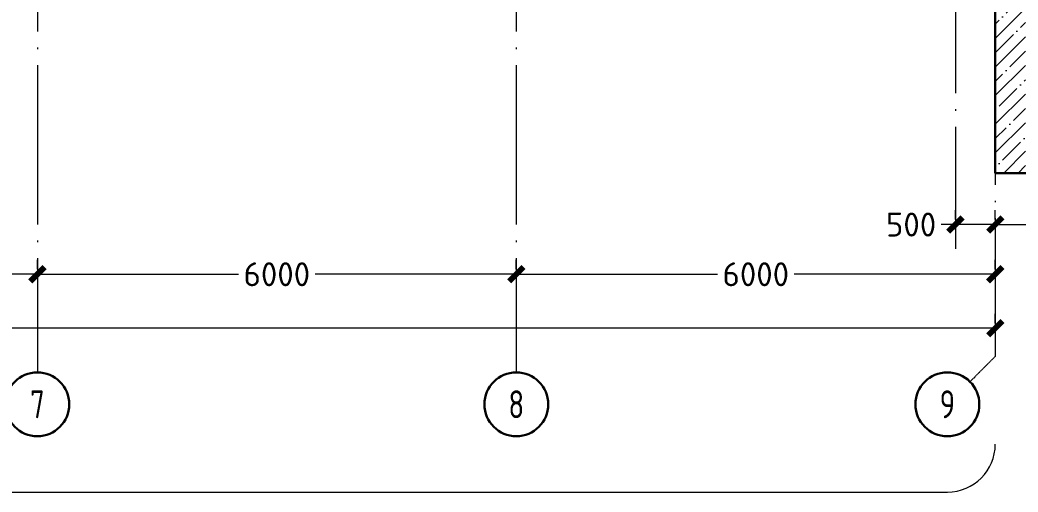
# Model space of a CAD drawing. Extents: x -965262 to 1142518, y -357520 to 71675.
# Drawn here: x -294564 to -282061, y -177518 to -171602 of the extents above; entities that cross this region are included whole.
import ezdxf

# ---------------------------------------------------------------- set-up
doc = ezdxf.new("R2010")
doc.units = 0
doc.header["$LTSCALE"] = 10
doc.linetypes.add('DOTE', pattern=[2.42, 2, -0.2, 0.02, -0.2])
doc.layers.get('0').update_dxf_attribs({"linetype": 'CONTINUOUS', "lineweight": 30})
doc.layers.get('Defpoints').update_dxf_attribs({"linetype": 'CONTINUOUS'})
doc.layers.add('DOTE', color=7, linetype='DOTE', lineweight=9)
doc.styles.add('GOST 2.304', font='isocpeur.ttf', dxfattribs={"width": 0.75, "height": 250})
doc.styles.get("Standard").update_dxf_attribs({"font": 'isocpeur.ttf', "height": 300})
doc.dimstyles.get("Standard").update_dxf_attribs({"dimscale": 100, "dimtxt": 300, "dimasz": 1.8, "dimexe": 1.8, "dimexo": 0.625, "dimgap": 0.9, "dimtad": 0, "dimdec": 0, "dimzin": 0, "dimdsep": 46, "dimtxsty": 'Standard', "dimblk": 'ARCHTICK', "dimcen": 0.9, "dimclrd": 256, "dimclre": 256, "dimclrt": 256, "dimadec": 0, "dimazin": 0, "dimtfac": 1, "dimtdec": 0, "dimtofl": 0, "dimtmove": 0, "dimatfit": 3, "dimfxl": 1, "dimtolj": 1, "dimtzin": 0, "dimlwd": 15, "dimlwe": 15, "dimarcsym": 0})

# ---------------------------------------------------------------- blocks, each defined once
blk = doc.blocks.new('_ArchTick')
at = {"color": 0, "linetype": 'ByBlock', "lineweight": 0, "const_width": 0.4}
blk.add_lwpolyline([(-0.5, -0.5), (0.5, 0.5)], dxfattribs=at)
blk = doc.blocks.new('*D46')
at = {"lineweight": 15, "transparency": 16777216}
for p, q in [((-288346, -174726), (-288346, -174609)), ((-282346, -174726), (-282346, -174609)), ((-288346, -174789), (-285826, -174789)), ((-282346, -174789), (-284866, -174789))]:
    blk.add_line(p, q, dxfattribs=at)
at = {"layer": 'Defpoints', "color": 0, "lineweight": 15, "transparency": 16777216}
for p in [(-288346, -174789), (-288346, -174789), (-282346, -174789)]:
    blk.add_point(p, dxfattribs=at)
at = {"lineweight": 15, "transparency": 16777216, "xscale": 180, "yscale": 180, "zscale": 180, "rotation": 180}
blk.add_blockref('_ArchTick', (-288346, -174789), dxfattribs=at)
at = {"lineweight": 15, "transparency": 16777216, "xscale": 180, "yscale": 180, "zscale": 180}
blk.add_blockref('_ArchTick', (-282346, -174789), dxfattribs=at)
at = {"lineweight": 15, "transparency": 16777216, "insert": (-285346, -174789), "char_height": 300, "attachment_point": 5}
blk.add_mtext('\\A1;6000', dxfattribs=at)
blk = doc.blocks.new('*D47')
at = {"lineweight": 15, "transparency": 16777216}
for p, q in [((-282346, -174103), (-282346, -173986)), ((-281816, -174103), (-281816, -173986)), ((-282346, -174166), (-281816, -174166)), ((-281816, -174166), (-281636, -174166))]:
    blk.add_line(p, q, dxfattribs=at)
at = {"layer": 'Defpoints', "color": 0, "lineweight": 15, "transparency": 16777216}
for p in [(-282346, -174166), (-282346, -174166), (-281816, -174166)]:
    blk.add_point(p, dxfattribs=at)
at = {"lineweight": 15, "transparency": 16777216, "xscale": 180, "yscale": 180, "zscale": 180, "rotation": 180}
blk.add_blockref('_ArchTick', (-282346, -174166), dxfattribs=at)
at = {"lineweight": 15, "transparency": 16777216, "xscale": 180, "yscale": 180, "zscale": 180}
blk.add_blockref('_ArchTick', (-281816, -174166), dxfattribs=at)
at = {"lineweight": 15, "transparency": 16777216, "insert": (-281261, -174166), "char_height": 300, "attachment_point": 5}
blk.add_mtext('\\A1;530', dxfattribs=at)
blk = doc.blocks.new('*D48')
at = {"lineweight": 15, "transparency": 16777216}
for p, q in [((-282846, -174103), (-282846, -173986)), ((-282346, -174103), (-282346, -173986)), ((-282846, -174166), (-283026, -174166)), ((-282346, -174166), (-282846, -174166))]:
    blk.add_line(p, q, dxfattribs=at)
at = {"layer": 'Defpoints', "color": 0, "lineweight": 15, "transparency": 16777216}
for p in [(-282846, -174166, -1451), (-282346, -174166), (-282346, -174166)]:
    blk.add_point(p, dxfattribs=at)
at = {"lineweight": 15, "transparency": 16777216, "xscale": 180, "yscale": 180, "zscale": 180, "rotation": 180}
blk.add_blockref('_ArchTick', (-282846, -174166), dxfattribs=at)
at = {"lineweight": 15, "transparency": 16777216, "xscale": 180, "yscale": 180, "zscale": 180}
blk.add_blockref('_ArchTick', (-282346, -174166), dxfattribs=at)
at = {"lineweight": 15, "transparency": 16777216, "insert": (-283401, -174166), "char_height": 300, "attachment_point": 5}
blk.add_mtext('\\A1;500', dxfattribs=at)
blk = doc.blocks.new('*D50')
at = {"lineweight": 15, "transparency": 16777216}
for p, q in [((-294346, -174726), (-294346, -174609)), ((-288346, -174726), (-288346, -174609)), ((-294346, -174789), (-291826, -174789)), ((-288346, -174789), (-290866, -174789))]:
    blk.add_line(p, q, dxfattribs=at)
at = {"layer": 'Defpoints', "color": 0, "lineweight": 15, "transparency": 16777216}
for p in [(-294346, -174789), (-294346, -174789), (-288346, -174789)]:
    blk.add_point(p, dxfattribs=at)
at = {"lineweight": 15, "transparency": 16777216, "xscale": 180, "yscale": 180, "zscale": 180, "rotation": 180}
blk.add_blockref('_ArchTick', (-294346, -174789), dxfattribs=at)
at = {"lineweight": 15, "transparency": 16777216, "xscale": 180, "yscale": 180, "zscale": 180}
blk.add_blockref('_ArchTick', (-288346, -174789), dxfattribs=at)
at = {"lineweight": 15, "transparency": 16777216, "insert": (-291346, -174789), "char_height": 300, "attachment_point": 5}
blk.add_mtext('\\A1;6000', dxfattribs=at)
blk = doc.blocks.new('*D51')
at = {"lineweight": 15, "transparency": 16777216}
for p, q in [((-300346, -174726), (-300346, -174609)), ((-294346, -174726), (-294346, -174609)), ((-300346, -174789), (-297826, -174789)), ((-294346, -174789), (-296866, -174789))]:
    blk.add_line(p, q, dxfattribs=at)
at = {"layer": 'Defpoints', "color": 0, "lineweight": 15, "transparency": 16777216}
for p in [(-300346, -174789), (-300346, -174789), (-294346, -174789)]:
    blk.add_point(p, dxfattribs=at)
at = {"lineweight": 15, "transparency": 16777216, "xscale": 180, "yscale": 180, "zscale": 180, "rotation": 180}
blk.add_blockref('_ArchTick', (-300346, -174789), dxfattribs=at)
at = {"lineweight": 15, "transparency": 16777216, "xscale": 180, "yscale": 180, "zscale": 180}
blk.add_blockref('_ArchTick', (-294346, -174789), dxfattribs=at)
at = {"lineweight": 15, "transparency": 16777216, "insert": (-297346, -174789), "char_height": 300, "attachment_point": 5}
blk.add_mtext('\\A1;6000', dxfattribs=at)
blk = doc.blocks.new('*D59')
at = {"lineweight": 15, "transparency": 16777216}
for p, q in [((-318346, -175401), (-318346, -175284)), ((-282346, -175401), (-282346, -175284)), ((-318346, -175464), (-300931, -175464)), ((-282346, -175464), (-299761, -175464))]:
    blk.add_line(p, q, dxfattribs=at)
at = {"layer": 'Defpoints', "color": 0, "lineweight": 15, "transparency": 16777216}
for p in [(-318346, -175464), (-282346, -175464, -1451), (-282346, -175464)]:
    blk.add_point(p, dxfattribs=at)
at = {"lineweight": 15, "transparency": 16777216, "xscale": 180, "yscale": 180, "zscale": 180, "rotation": 180}
blk.add_blockref('_ArchTick', (-318346, -175464), dxfattribs=at)
at = {"lineweight": 15, "transparency": 16777216, "xscale": 180, "yscale": 180, "zscale": 180}
blk.add_blockref('_ArchTick', (-282346, -175464), dxfattribs=at)
at = {"lineweight": 15, "transparency": 16777216, "insert": (-300346, -175464), "char_height": 300, "attachment_point": 5}
blk.add_mtext('\\A1;36000', dxfattribs=at)

msp = doc.modelspace()

# ---------------------------------------------------------------- hatches: boundary and pattern name
at = {"lineweight": 15}
h = msp.add_hatch(dxfattribs=at)
h.set_pattern_fill('ANSI35', color=256, scale=40)
h.set_pattern_definition([(45, (-282164.96, -159797.18), (-179.605, 179.605), []), (45, (-281985.36, -159797.18), (-179.605, 179.605), [317.5, -63.5, 0, -63.5])])
h.paths.add_polyline_path([(-282346, -159821.3), (-281966, -159821.3, 0.263491)])
h.paths.add_polyline_path([(-282346, -173521.3), (-281966, -173521.3), (-281966, -159821.3), (-282316, -159821.3), (-282346, -159821.3), (-282346, -160223.4)])

# ---------------------------------------------------------------- linework, layer by layer
at = {"extrusion": (1.83697e-16, 0, -1)}
msp.add_line((-282346, -173521.3, -3259.8), (-282346, -159821.3, -3259.8), dxfattribs=at)
msp.add_line((-282346, -173521.3, -3259.8), (-269266, -173521.3, -3259.8))
at = {"lineweight": 15}
msp.add_line((-309046, -177518.3, -4711.1), (-282946, -177518.3, -4711.1), dxfattribs=at)
msp.add_arc((-282946, -176918.3, -4711.1), 600, 270, 0, dxfattribs=at)
at = {"layer": 'DOTE', "ltscale": 100, "extrusion": (0, -1, 0)}
for p, q in [((-282346, -159567, -4711.1), (-282346, -175818.3, -4711.1)), ((-294346, -160067, -4711.1), (-294346, -176018.3, -4711.1)), ((-288346, -160067, -4711.1), (-288346, -176018.3, -4711.1)), ((-282846, -160840.1, -4711.1), (-282846, -174469.9, -4711.1))]:
    msp.add_line(p, q, dxfattribs=at)
at = {"layer": 'DOTE'}
msp.add_line((-282346, -175818.3, -4711.1), (-282663.2, -176135.5, -4711.1), dxfattribs=at)
at = {"layer": 'DOTE', "linetype": 'Continuous', "lineweight": 30}
for centre in [(-294346, -176418.3, -4711.1), (-288346, -176418.3, -4711.1), (-282946, -176418.3, -4711.1)]:
    msp.add_circle(centre, 400, dxfattribs=at)

# ---------------------------------------------------------------- texts
at = {"layer": 'DOTE', "linetype": 'Continuous', "lineweight": 30, "ltscale": 100, "char_height": 350, "width": 800, "attachment_point": 5, "style": 'GOST 2.304'}
for s, insert in [('7', (-294346, -176418.3, -4711.1)), ('8', (-288346, -176418.3, -4711.1)), ('9', (-282946, -176418.3, -4711.1))]:
    msp.add_mtext(s, dxfattribs=dict(at, insert=insert))

# ---------------------------------------------------------------- dimensions: what is measured, and where the dimension line sits
at = {"lineweight": 15}
dim = msp.add_linear_dim(base=(-282346, -174165.9, -3259.8), p1=(-282846, -174165.9, -4711.1), p2=(-282346, -174165.9, -3259.8), angle=180, dimstyle='Standard', dxfattribs=at)
dim.commit()
dim.dimension.update_dxf_attribs({"geometry": '*D48', "text_midpoint": (-283401, -174165.9, -3259.8), "dimtype": 160})
dim = msp.add_linear_dim(base=(-282346, -174165.9, -3259.8), p1=(-281816, -174165.9, -3259.8), p2=(-282346, -174165.9, -3259.8), dimstyle='Standard', dxfattribs=at)
dim.commit()
dim.dimension.update_dxf_attribs({"geometry": '*D47', "text_midpoint": (-281261, -174165.9, -3259.8), "dimtype": 160})
for base, p1, p2, picture, middle in [((-300346, -174788.7, -3259.8), (-294346, -174788.7, -3259.8), (-300346, -174788.7, -3259.8), '*D51', (-297346, -174788.7, -3259.8)), ((-294346, -174788.7, -3259.8), (-288346, -174788.7, -3259.8), (-294346, -174788.7, -3259.8), '*D50', (-291346, -174788.7, -3259.8)), ((-288346, -174788.7, -3259.8), (-282346, -174788.7, -3259.8), (-288346, -174788.7, -3259.8), '*D46', (-285346, -174788.7, -3259.8)), ((-282346, -175463.8, -3259.8), (-318346, -175463.8, -3259.8), (-282346, -175463.8, -4711.1), '*D59', (-300346, -175463.8, -3259.8))]:
    dim = msp.add_linear_dim(base=base, p1=p1, p2=p2, dimstyle='Standard', dxfattribs=at)
    dim.commit()
    dim.dimension.update_dxf_attribs({"geometry": picture, "text_midpoint": middle})

doc.saveas('drawing.dxf')
